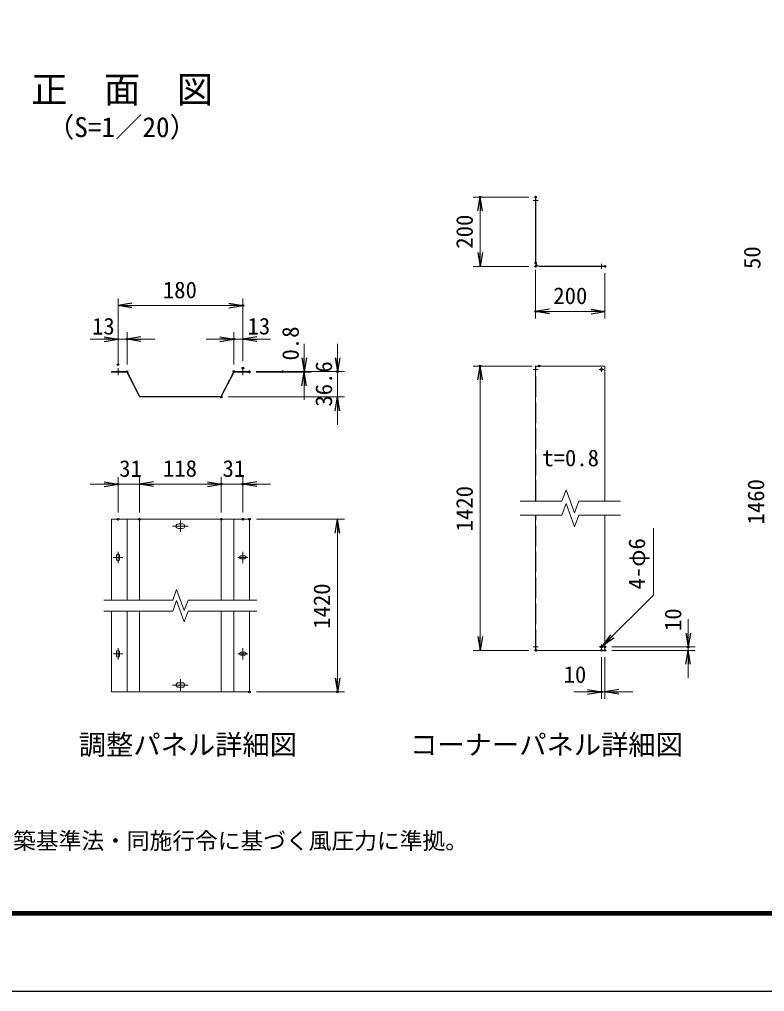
# Model space of a CAD drawing. Units: millimetres, scale not verified. Extents: x -4200 to 4200, y -2970 to 2970.
# Drawn here: x -2405 to -255, y -2970 to -166 of the extents above; entities that cross this region are included whole.
import ezdxf
from ezdxf.enums import TextEntityAlignment as Align

# ---------------------------------------------------------------- set-up
doc = ezdxf.new("R2010")
doc.units = ezdxf.units.MM
doc.header["$LTSCALE"] = 10
doc.header["$PDMODE"] = 32
doc.header["$PDSIZE"] = 5
doc.linetypes.add('DASHED', pattern=[7.5, 6, -1.5])
doc.linetypes.add('USER1', pattern=[50.8, 31.75, -6.35, 6.35, -6.35])
for name, color, linetype, lineweight in [('0-0_D-BMK', 2, 'USER1', 13), ('0-2_D-STR1', 1, 'Continuous', 25), ('0-4_D-STR2', 7, 'DASHED', 13), ('0-5_0', 7, 'Continuous', 25), ('0-6_D-STR-DIM', 7, 'Continuous', 13), ('0-8_D-TTL-TXT', 7, 'Continuous', 25), ('0-9_D-STR-TXT', 7, 'Continuous', 13), ('0-A_D-TTL', 7, 'Continuous', 25)]:
    doc.layers.add(name, color=color, linetype=linetype, lineweight=lineweight)
doc.layers.add('0-7_Defpoints', color=8, linetype='Continuous')
doc.styles.add('ＭＳ ゴシック', font='')
doc.styles.get('ＭＳ ゴシック').set_extended_font_data('MS Gothic')

# ---------------------------------------------------------------- blocks, each defined once
blk = doc.blocks.new('_Open')
at = {"layer": '0-5_0'}
blk.add_line((-10, 1.667), (0, 0), dxfattribs=at)
blk.add_lwpolyline([(-10, -1.667), (0, 0), (-10, 0)], dxfattribs=at)

msp = doc.modelspace()

# ---------------------------------------------------------------- linework, layer by layer
at = {"layer": '0-0_D-BMK'}
for p, q in [((-922.89, -688.46), (-908.89, -688.46)), ((-725.89, -871.46), (-725.89, -885.46)), ((-2120.48, -1171.88), (-2120.48, -1191.88)), ((-1760.48, -1171.88), (-1760.48, -1191.88)), ((-922.89, -1175.9), (-908.89, -1175.9)), ((-732.89, -1175.9), (-718.89, -1175.9)), ((-725.89, -1168.9), (-725.89, -1182.9)), ((-1940.48, -1611.4), (-1940.48, -1644.4)), ((-1918.08, -1627.9), (-1962.88, -1627.9)), ((-2120.48, -1701.4), (-2120.48, -1734.4)), ((-1760.48, -1701.4), (-1760.48, -1734.4)), ((-2134.78, -1717.9), (-2106.18, -1717.9)), ((-1746.18, -1717.9), (-1774.78, -1717.9)), ((-2120.48, -1979.4), (-2120.48, -2012.4)), ((-1760.48, -1979.4), (-1760.48, -2012.4)), ((-922.89, -1975.9), (-908.89, -1975.9)), ((-732.89, -1975.9), (-718.89, -1975.9)), ((-725.89, -1982.9), (-725.89, -1968.9)), ((-2134.78, -1995.9), (-2106.18, -1995.9)), ((-1746.18, -1995.9), (-1774.78, -1995.9)), ((-1940.48, -2102.4), (-1940.48, -2069.4)), ((-1918.08, -2085.9), (-1962.88, -2085.9))]:
    msp.add_line(p, q, dxfattribs=at)
at = {"layer": '0-2_D-STR1'}
msp.add_circle((-725.89, -1175.9), 3, dxfattribs=at)
at = {"layer": '0-4_D-STR2', "linetype": 'Continuous'}
for p, q in [((-915.89, -868.46), (-915.89, -678.46)), ((-915.89, -678.46), (-915.09, -678.46)), ((-915.09, -868.46), (-915.09, -678.46)), ((-905.89, -877.66), (-715.89, -877.66)), ((-915.89, -1556.01), (-915.89, -1165.9)), ((-915.89, -1165.9), (-715.89, -1165.9)), ((-715.89, -1556.01), (-715.89, -1165.9)), ((-915.89, -1985.9), (-915.89, -1596.01)), ((-715.89, -1985.9), (-715.89, -1596.01)), ((-915.89, -1985.9), (-715.89, -1985.9))]:
    msp.add_line(p, q, dxfattribs=at)
at = {"layer": '0-4_D-STR2'}
for p, q in [((-915.09, -1556.01), (-915.09, -1165.9)), ((-915.09, -1985.9), (-915.09, -1596.01))]:
    msp.add_line(p, q, dxfattribs=at)
at = {"layer": '0-4_D-STR2', "linetype": 'Continuous'}
msp.add_lwpolyline([(-905.89, -878.46), (-715.89, -878.46), (-715.89, -877.66)], dxfattribs=at)
for radius in [10, 9.2]:
    msp.add_arc((-905.89, -868.46), radius, 180, 270, dxfattribs=at)
at = {"layer": '0-5_0'}
msp.add_circle((-725.89, -1975.9), 3, dxfattribs=at)
at = {"layer": '0-6_D-STR-DIM'}
for p, q in [((-935.89, -678.46), (-1095.89, -678.46)), ((-1075.89, -838.46), (-1075.89, -718.46)), ((-935.89, -878.46), (-1095.89, -878.46)), ((-915.89, -888.46), (-915.89, -1028.46)), ((-715.89, -898.46), (-715.89, -1028.46)), ((-2120.48, -1141.88), (-2120.48, -971.66)), ((-1760.48, -1151.88), (-1760.48, -971.66)), ((-2080.48, -991.66), (-1800.48, -991.66)), ((-755.89, -1008.46), (-875.89, -1008.46)), ((-2160.48, -1088.22), (-2200.48, -1088.22)), ((-2120.48, -1161.88), (-2120.48, -1068.22)), ((-2120.48, -1088.22), (-2094.48, -1088.22)), ((-2094.48, -1161.88), (-2094.48, -1068.22)), ((-2054.48, -1088.22), (-2014.48, -1088.22)), ((-1826.48, -1088.22), (-1866.48, -1088.22)), ((-1786.48, -1161.88), (-1786.48, -1068.22)), ((-1760.48, -1088.22), (-1786.48, -1088.22)), ((-1760.48, -1151.88), (-1760.48, -1068.22)), ((-1720.48, -1088.22), (-1680.48, -1088.22)), ((-1583.48, -1141.88), (-1583.48, -1101.88)), ((-1487.48, -1141.88), (-1487.48, -1101.88)), ((-925.89, -1165.9), (-1095.89, -1165.9)), ((-2139.48, -1181.88), (-2094.48, -1181.88)), ((-2139.48, -1183.48), (-2139.48, -1181.88)), ((-2094.48, -1181.88), (-2057.49, -1253.48)), ((-1786.48, -1181.88), (-1823.47, -1253.48)), ((-1785.49, -1183.48), (-1822.48, -1255.08)), ((-1741.48, -1181.88), (-1786.48, -1181.88)), ((-1741.48, -1183.48), (-1785.49, -1183.48)), ((-1741.48, -1183.48), (-1741.48, -1181.88)), ((-1721.61, -1181.88), (-1563.48, -1181.88)), ((-1721.61, -1183.48), (-1563.48, -1183.48)), ((-1625.61, -1181.88), (-1467.48, -1181.88)), ((-1583.48, -1183.48), (-1583.48, -1181.88)), ((-1487.48, -1255.08), (-1487.48, -1181.88)), ((-1583.48, -1223.48), (-1583.48, -1263.48)), ((-1075.89, -1945.9), (-1075.89, -1205.9)), ((-1822.48, -1255.08), (-2058.48, -1255.08)), ((-1823.47, -1253.48), (-2057.49, -1253.48)), ((-1802.61, -1255.08), (-1467.48, -1255.08)), ((-1487.48, -1295.08), (-1487.48, -1335.08)), ((-2160.48, -1506.39), (-2200.48, -1506.39)), ((-2120.48, -1587.9), (-2120.48, -1486.39)), ((-2058.58, -1506.39), (-2120.48, -1506.39)), ((-2058.58, -1587.9), (-2058.58, -1486.39)), ((-2058.58, -1587.9), (-2058.58, -1486.39)), ((-2018.58, -1506.39), (-1978.58, -1506.39)), ((-2018.58, -1506.39), (-1862.48, -1506.39)), ((-1862.48, -1506.39), (-1902.48, -1506.39)), ((-1822.48, -1587.9), (-1822.48, -1486.39)), ((-1822.48, -1587.9), (-1822.48, -1486.39)), ((-1822.48, -1506.39), (-1760.48, -1506.39)), ((-1760.48, -1587.9), (-1760.48, -1486.39)), ((-1720.48, -1506.39), (-1680.48, -1506.39)), ((-840.08, -1556.01), (-828, -1522.78)), ((-828, -1522.78), (-803.79, -1589.24)), ((-960.77, -1556.01), (-840.08, -1556.01)), ((-840.08, -1596.01), (-828, -1562.78)), ((-828, -1562.78), (-803.79, -1629.24)), ((-791.7, -1556.01), (-803.79, -1589.24)), ((-791.7, -1556.01), (-671.01, -1556.01)), ((-960.77, -1596.01), (-840.08, -1596.01)), ((-791.7, -1596.01), (-803.79, -1629.24)), ((-791.7, -1596.01), (-671.01, -1596.01)), ((-2139.48, -1607.9), (-2139.48, -1840.9)), ((-1741.48, -1607.9), (-2139.48, -1607.9)), ((-2094.48, -1607.9), (-2094.48, -1840.9)), ((-2058.48, -1607.9), (-2058.48, -1840.9)), ((-1934.58, -1621.4), (-1946.38, -1621.4)), ((-1822.48, -1607.9), (-1822.48, -1840.9)), ((-1786.48, -1607.9), (-1786.48, -1840.9)), ((-1741.48, -1607.9), (-1741.48, -1840.9)), ((-1721.48, -1607.9), (-1467.48, -1607.9)), ((-1934.58, -1634.4), (-1946.38, -1634.4)), ((-1487.48, -1647.9), (-1487.48, -2065.9)), ((-2124.78, -1712.2), (-2124.78, -1723.6)), ((-2116.18, -1712.2), (-2116.18, -1723.6)), ((-1766.18, -1713.6), (-1754.78, -1713.6)), ((-1766.18, -1722.2), (-1754.78, -1722.2)), ((-1962.55, -1840.9), (-1951.5, -1810.55)), ((-1929.4, -1871.26), (-1951.5, -1810.55)), ((-2161.05, -1840.9), (-1962.55, -1840.9)), ((-1962.55, -1872.9), (-1951.5, -1842.55)), ((-1929.4, -1903.26), (-1951.5, -1842.55)), ((-1918.35, -1840.9), (-1929.4, -1871.26)), ((-1918.35, -1840.9), (-1719.92, -1840.9)), ((-2161.05, -1872.9), (-1962.55, -1872.9)), ((-2139.48, -2105.9), (-2139.48, -1872.9)), ((-2094.48, -2105.9), (-2094.48, -1872.9)), ((-2058.48, -2105.9), (-2058.48, -1872.9)), ((-1918.35, -1872.9), (-1929.4, -1903.26)), ((-1918.35, -1872.9), (-1719.92, -1872.9)), ((-1822.48, -2105.9), (-1822.48, -1872.9)), ((-1786.48, -2105.9), (-1786.48, -1872.9)), ((-1741.48, -2105.9), (-1741.48, -1872.9)), ((-475.89, -1935.9), (-475.89, -1895.9)), ((-2124.78, -1990.2), (-2124.78, -2001.6)), ((-2116.18, -1990.2), (-2116.18, -2001.6)), ((-935.09, -1985.9), (-1095.89, -1985.9)), ((-695.89, -1975.9), (-455.89, -1975.9)), ((-695.89, -1985.9), (-455.89, -1985.9)), ((-475.89, -1985.9), (-475.89, -1975.9)), ((-1766.18, -1991.6), (-1754.78, -1991.6)), ((-1766.18, -2000.2), (-1754.78, -2000.2)), ((-725.89, -2005.9), (-725.89, -2125.9)), ((-715.89, -2005.9), (-715.89, -2125.9)), ((-475.89, -2025.9), (-475.89, -2065.9)), ((-1934.58, -2079.4), (-1946.38, -2079.4)), ((-1934.58, -2092.4), (-1946.38, -2092.4)), ((-1741.48, -2105.9), (-2139.48, -2105.9)), ((-1721.48, -2105.9), (-1467.48, -2105.9)), ((-765.89, -2105.9), (-805.89, -2105.9)), ((-715.89, -2105.9), (-725.89, -2105.9)), ((-675.89, -2105.9), (-635.89, -2105.9))]:
    msp.add_line(p, q, dxfattribs=at)
msp.add_lwpolyline([(-2139.48, -1183.48), (-2095.47, -1183.48), (-2058.48, -1255.08)], dxfattribs=at)
for centre, radius, start, end in [((-1946.38, -1627.9), 6.5, 90, 270), ((-1934.58, -1627.9), 6.5, 270, 90), ((-2120.48, -1712.2), 4.3, 0, 180), ((-2120.48, -1723.6), 4.3, 180, 0), ((-1766.18, -1717.9), 4.3, 90, 270), ((-1754.78, -1717.9), 4.3, 270, 90), ((-2120.48, -1990.2), 4.3, 0, 180), ((-2120.48, -2001.6), 4.3, 180, 0), ((-1766.18, -1995.9), 4.3, 90, 270), ((-1754.78, -1995.9), 4.3, 270, 90), ((-1946.38, -2085.9), 6.5, 90, 270), ((-1934.58, -2085.9), 6.5, 270, 90)]:
    msp.add_arc(centre, radius, start, end, dxfattribs=at)
at = {"layer": '0-7_Defpoints'}
for p in [(-1075.89, -678.46), (-915.89, -678.46), (-915.89, -868.46), (-915.89, -878.46), (-715.89, -878.46), (-1760.48, -991.66), (-915.89, -1008.46), (-2094.48, -1088.22), (-1786.48, -1088.22), (-2120.48, -1161.88), (-1760.48, -1171.88), (-1075.89, -1165.9), (-905.89, -1165.9), (-2120.48, -1181.88), (-2094.48, -1181.88), (-1786.48, -1181.88), (-1741.61, -1181.88), (-1741.61, -1183.48), (-1645.61, -1181.88), (-1583.48, -1181.88), (-1487.48, -1181.88), (-1822.61, -1255.08), (-2120.48, -1506.39), (-1822.48, -1506.39), (-1760.48, -1506.39), (-2120.48, -1607.9), (-2058.58, -1607.9), (-1822.48, -1607.9), (-1760.48, -1607.9), (-1741.48, -1607.9), (-915.09, -1985.9), (-725.89, -1985.9), (-715.89, -1975.9), (-715.89, -1985.9), (-715.89, -1985.9), (-475.89, -1975.9), (-1741.48, -2105.9), (-1487.48, -2105.9), (-725.89, -2105.9)]:
    msp.add_point(p, dxfattribs=at)
at = {"layer": '0-9_D-STR-TXT'}
msp.add_lwpolyline([(-575.7, -1633.94), (-575.7, -1827.15), (-722.34, -1972.39)], dxfattribs=at)
at = {"layer": '0-A_D-TTL', "color": 2}
msp.add_lwpolyline([(-4200, 2970), (4200, 2970), (4200, -2970), (-4200, -2970)], close=True, dxfattribs=at)
at = {"layer": '0-A_D-TTL'}
for points in [[(-3930, 2750), (3930, 2750), (3930, -2750), (-3930, -2750)], [(-3927.5, 2747.5), (3927.5, 2747.5), (3927.5, -2747.5), (-3927.5, -2747.5)], [(-3925, 2745), (3925, 2745), (3925, -2745), (-3925, -2745)], [(-3922.5, 2742.5), (3922.5, 2742.5), (3922.5, -2742.5), (-3922.5, -2742.5)], [(-3920, 2740), (3920, 2740), (3920, -2740), (-3920, -2740)]]:
    msp.add_lwpolyline(points, close=True, dxfattribs=at)

# ---------------------------------------------------------------- block references
at = {"layer": '0-6_D-STR-DIM', "xscale": 4, "yscale": 4}
for p, rotation in [((-1075.89, -678.46), 90), ((-1075.89, -878.46), 270), ((-2120.48, -991.66), 180), ((-915.89, -1008.46), 180), ((-2094.48, -1088.22), 180), ((-1760.48, -1088.22), 180), ((-1583.48, -1181.88), 270), ((-1487.48, -1181.88), 270), ((-1075.89, -1165.9), 90), ((-1583.48, -1183.48), 90), ((-1487.48, -1255.08), 90), ((-2058.58, -1506.39), 180), ((-2058.58, -1506.39), 180), ((-1760.48, -1506.39), 180), ((-1487.48, -1607.9), 90), ((-1075.89, -1985.9), 270), ((-475.89, -1975.9), 270), ((-475.89, -1985.9), 90), ((-1487.48, -2105.9), 270), ((-715.89, -2105.9), 180)]:
    msp.add_blockref('_Open', p, dxfattribs=dict(at, rotation=rotation))
for p in [(-1760.48, -991.66), (-715.89, -1008.46), (-2120.48, -1088.22), (-1786.48, -1088.22), (-2120.48, -1506.39), (-1822.48, -1506.39), (-1822.48, -1506.39), (-725.89, -2105.9)]:
    msp.add_blockref('_Open', p, dxfattribs=at)
at = {"layer": '0-9_D-STR-TXT', "xscale": 4, "yscale": 4, "rotation": 224.72383}
msp.add_blockref('_Open', (-723.76, -1973.79), dxfattribs=at)

# ---------------------------------------------------------------- texts
at = {"layer": '0-6_D-STR-DIM', "style": 'ＭＳ ゴシック'}
for s, p in [('200', (-1082.64, -827.46)), ('50', (-252.95, -886.08)), ('0.8', (-1584.63, -1150)), ('36.6', (-1488.63, -1283.08)), ('1460', (-242.04, -1622.8)), ('1420', (-1082.64, -1642.8)), ('1420', (-1494.23, -1923.8)), ('10', (-481.22, -1930.3))]:
    msp.add_text(s, height=48.09, rotation=90, dxfattribs=at).set_placement(p, align=Align.BOTTOM_LEFT)
for s, p in [('180', (-1991.13, -984.91)), ('200', (-864.89, -1001.71)), ('13', (-2195.45, -1089.44)), ('13', (-1747.04, -1089.44)), ('31', (-2117.08, -1500.01)), ('118', (-1990.81, -1499.64)), ('31', (-1818.99, -1499.96)), ('10', (-835.2, -2094.04))]:
    msp.add_text(s, height=48.09, dxfattribs=at).set_placement(p, align=Align.BOTTOM_LEFT)
at = {"layer": '0-8_D-TTL-TXT', "style": 'ＭＳ ゴシック'}
for s, height, p in [('正\u3000面\u3000図', 76.98, (-2370.87, -429.88)), ('（S=1／20）', 57.7, (-2325.39, -523.08)), ('調整パネル詳細図', 57.7, (-2233.76, -2304.15)), ('コーナーパネル詳細図', 57.7, (-1277.98, -2304.15)), ('（設計条件）風荷重：昭和57年改正 建築基準法・同施行令に基づく風圧力に準拠。', 48.09, (-3570.73, -2573.6))]:
    msp.add_text(s, height=height, dxfattribs=at).set_placement(p, align=Align.BOTTOM_LEFT)
at = {"layer": '0-9_D-STR-TXT', "style": 'ＭＳ ゴシック'}
msp.add_text('t=0.8', height=48.09, dxfattribs=at).set_placement((-896.65, -1469.48), align=Align.BOTTOM_LEFT)
msp.add_text('4-φ6', height=48.09, rotation=90, dxfattribs=at).set_placement((-585.57, -1810.24), align=Align.BOTTOM_LEFT)

doc.saveas('drawing.dxf')
